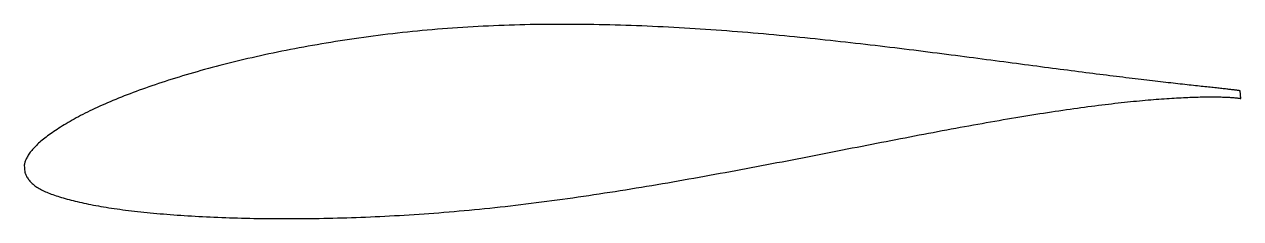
# Model space of a CAD drawing. Header units: metres. Extents: x -22.7 to 45.4, y -4.1 to 6.8.
import ezdxf

# ---------------------------------------------------------------- set-up
doc = ezdxf.new("R2010")
doc.units = ezdxf.units.M

msp = doc.modelspace()

# ---------------------------------------------------------------- linework, layer by layer
msp.add_lwpolyline([(45.327, 3.04), (45.326, 3.04), (45.322, 3.041), (45.316, 3.042), (45.306, 3.044), (45.295, 3.046), (45.28, 3.049), (45.263, 3.052), (45.243, 3.055), (45.221, 3.058), (45.196, 3.062), (45.169, 3.066), (45.139, 3.07), (45.106, 3.074), (45.071, 3.078), (45.033, 3.083), (44.992, 3.088), (44.949, 3.093), (44.904, 3.099), (44.855, 3.105), (44.805, 3.111), (44.751, 3.117), (44.695, 3.123), (44.637, 3.13), (44.576, 3.137), (44.512, 3.144), (44.446, 3.151), (44.377, 3.159), (44.306, 3.166), (44.232, 3.174), (44.156, 3.183), (44.077, 3.191), (43.995, 3.2), (43.911, 3.209), (43.825, 3.218), (43.736, 3.228), (43.645, 3.238), (43.551, 3.248), (43.454, 3.258), (43.356, 3.269), (43.254, 3.28), (43.15, 3.291), (43.044, 3.302), (42.936, 3.314), (42.824, 3.326), (42.711, 3.339), (42.595, 3.351), (42.476, 3.364), (42.356, 3.377), (42.233, 3.391), (42.107, 3.405), (41.979, 3.419), (41.849, 3.434), (41.716, 3.448), (41.581, 3.464), (41.444, 3.479), (41.304, 3.495), (41.162, 3.511), (41.018, 3.528), (40.871, 3.545), (40.722, 3.562), (40.571, 3.579), (40.418, 3.597), (40.262, 3.615), (40.104, 3.634), (39.944, 3.653), (39.782, 3.672), (39.617, 3.692), (39.451, 3.712), (39.282, 3.733), (39.111, 3.754), (38.937, 3.775), (38.762, 3.796), (38.584, 3.818), (38.405, 3.84), (38.223, 3.863), (38.039, 3.885), (37.854, 3.909), (37.666, 3.932), (37.476, 3.956), (37.284, 3.98), (37.09, 4.005), (36.894, 4.03), (36.696, 4.055), (36.496, 4.08), (36.294, 4.106), (36.09, 4.133), (35.885, 4.159), (35.677, 4.186), (35.467, 4.213), (35.256, 4.24), (35.043, 4.268), (34.828, 4.296), (34.611, 4.324), (34.392, 4.353), (34.171, 4.382), (33.949, 4.411), (33.725, 4.44), (33.499, 4.47), (33.272, 4.5), (33.043, 4.53), (32.812, 4.56), (32.579, 4.591), (32.345, 4.622), (32.109, 4.653), (31.872, 4.684), (31.633, 4.716), (31.392, 4.747), (31.15, 4.779), (30.906, 4.811), (30.661, 4.843), (30.414, 4.876), (30.166, 4.908), (29.916, 4.941), (29.665, 4.974), (29.412, 5.006), (29.159, 5.039), (28.903, 5.072), (28.646, 5.105), (28.388, 5.138), (28.129, 5.171), (27.868, 5.204), (27.607, 5.237), (27.343, 5.27), (27.079, 5.303), (26.813, 5.336), (26.546, 5.369), (26.278, 5.402), (26.009, 5.435), (25.739, 5.467), (25.467, 5.5), (25.195, 5.533), (24.921, 5.565), (24.647, 5.597), (24.371, 5.63), (24.094, 5.662), (23.817, 5.693), (23.538, 5.725), (23.259, 5.756), (22.978, 5.787), (22.697, 5.818), (22.415, 5.849), (22.131, 5.879), (21.848, 5.909), (21.563, 5.939), (21.277, 5.968), (20.991, 5.998), (20.704, 6.027), (20.416, 6.055), (20.128, 6.083), (19.839, 6.111), (19.549, 6.138), (19.259, 6.165), (18.968, 6.191), (18.676, 6.217), (18.384, 6.242), (18.092, 6.268), (17.799, 6.292), (17.505, 6.316), (17.211, 6.34), (16.916, 6.363), (16.622, 6.385), (16.326, 6.407), (16.03, 6.429), (15.734, 6.449), (15.438, 6.469), (15.141, 6.489), (14.845, 6.508), (14.547, 6.526), (14.25, 6.544), (13.952, 6.561), (13.654, 6.578), (13.356, 6.594), (13.058, 6.609), (12.76, 6.623), (12.462, 6.637), (12.163, 6.65), (11.865, 6.663), (11.566, 6.674), (11.268, 6.685), (10.97, 6.696), (10.671, 6.705), (10.373, 6.714), (10.075, 6.721), (9.776, 6.728), (9.479, 6.735), (9.181, 6.74), (8.883, 6.745), (8.586, 6.748), (8.289, 6.751), (7.992, 6.753), (7.695, 6.754), (7.399, 6.755), (7.103, 6.754), (6.807, 6.752), (6.512, 6.75), (6.217, 6.747), (5.923, 6.742), (5.629, 6.737), (5.335, 6.731), (5.042, 6.724), (4.75, 6.716), (4.458, 6.707), (4.166, 6.697), (3.875, 6.686), (3.585, 6.674), (3.295, 6.661), (3.006, 6.647), (2.718, 6.632), (2.431, 6.616), (2.144, 6.599), (1.858, 6.581), (1.572, 6.562), (1.287, 6.543), (1.004, 6.522), (0.721, 6.5), (0.439, 6.477), (0.157, 6.453), (-0.123, 6.429), (-0.403, 6.403), (-0.681, 6.376), (-0.959, 6.349), (-1.236, 6.32), (-1.511, 6.291), (-1.786, 6.261), (-2.06, 6.229), (-2.332, 6.197), (-2.604, 6.164), (-2.874, 6.13), (-3.143, 6.095), (-3.411, 6.06), (-3.678, 6.024), (-3.944, 5.987), (-4.209, 5.949), (-4.472, 5.91), (-4.735, 5.87), (-4.996, 5.83), (-5.255, 5.789), (-5.514, 5.748), (-5.771, 5.705), (-6.027, 5.662), (-6.281, 5.619), (-6.534, 5.575), (-6.786, 5.53), (-7.036, 5.484), (-7.285, 5.438), (-7.533, 5.392), (-7.779, 5.344), (-8.023, 5.296), (-8.266, 5.248), (-8.508, 5.199), (-8.748, 5.149), (-8.986, 5.099), (-9.223, 5.048), (-9.458, 4.997), (-9.692, 4.945), (-9.924, 4.893), (-10.155, 4.84), (-10.384, 4.786), (-10.611, 4.732), (-10.836, 4.678), (-11.06, 4.623), (-11.282, 4.568), (-11.502, 4.512), (-11.721, 4.456), (-11.938, 4.399), (-12.153, 4.342), (-12.366, 4.285), (-12.577, 4.227), (-12.787, 4.168), (-12.995, 4.11), (-13.201, 4.051), (-13.405, 3.992), (-13.607, 3.932), (-13.807, 3.872), (-14.005, 3.812), (-14.202, 3.752), (-14.396, 3.691), (-14.588, 3.63), (-14.779, 3.569), (-14.967, 3.507), (-15.154, 3.445), (-15.338, 3.383), (-15.521, 3.321), (-15.701, 3.259), (-15.879, 3.196), (-16.056, 3.133), (-16.23, 3.07), (-16.402, 3.007), (-16.572, 2.944), (-16.74, 2.88), (-16.905, 2.816), (-17.069, 2.753), (-17.23, 2.689), (-17.389, 2.625), (-17.546, 2.561), (-17.701, 2.497), (-17.854, 2.433), (-18.004, 2.368), (-18.152, 2.304), (-18.298, 2.24), (-18.442, 2.175), (-18.583, 2.11), (-18.722, 2.046), (-18.859, 1.981), (-18.994, 1.916), (-19.126, 1.852), (-19.256, 1.787), (-19.383, 1.722), (-19.509, 1.657), (-19.631, 1.593), (-19.752, 1.528), (-19.87, 1.463), (-19.986, 1.399), (-20.099, 1.334), (-20.21, 1.27), (-20.319, 1.206), (-20.425, 1.142), (-20.529, 1.078), (-20.631, 1.015), (-20.73, 0.952), (-20.826, 0.889), (-20.92, 0.826), (-21.012, 0.764), (-21.102, 0.703), (-21.188, 0.642), (-21.273, 0.581), (-21.355, 0.52), (-21.434, 0.461), (-21.511, 0.401), (-21.586, 0.342), (-21.658, 0.283), (-21.728, 0.225), (-21.795, 0.167), (-21.859, 0.109), (-21.921, 0.052), (-21.981, -0.005), (-22.038, -0.062), (-22.092, -0.118), (-22.144, -0.174), (-22.194, -0.23), (-22.241, -0.285), (-22.285, -0.34), (-22.327, -0.394), (-22.366, -0.448), (-22.403, -0.502), (-22.437, -0.555), (-22.469, -0.607), (-22.498, -0.658), (-22.524, -0.709), (-22.548, -0.758), (-22.57, -0.806), (-22.589, -0.853), (-22.606, -0.897), (-22.62, -0.94), (-22.632, -0.979), (-22.641, -1.014), (-22.648, -1.045), (-22.653, -1.068), (-22.656, -1.083), (-22.63, -1.518), (-22.628, -1.521), (-22.624, -1.531), (-22.616, -1.548), (-22.605, -1.572), (-22.592, -1.605), (-22.575, -1.643), (-22.555, -1.685), (-22.533, -1.73), (-22.508, -1.775), (-22.48, -1.821), (-22.45, -1.867), (-22.418, -1.913), (-22.382, -1.959), (-22.344, -2.003), (-22.304, -2.048), (-22.261, -2.091), (-22.216, -2.134), (-22.168, -2.176), (-22.117, -2.218), (-22.064, -2.259), (-22.008, -2.299), (-21.95, -2.338), (-21.89, -2.376), (-21.827, -2.414), (-21.761, -2.452), (-21.693, -2.488), (-21.623, -2.524), (-21.55, -2.559), (-21.474, -2.594), (-21.396, -2.628), (-21.316, -2.661), (-21.233, -2.694), (-21.147, -2.726), (-21.059, -2.758), (-20.969, -2.79), (-20.876, -2.821), (-20.781, -2.852), (-20.683, -2.883), (-20.583, -2.913), (-20.481, -2.944), (-20.376, -2.974), (-20.268, -3.003), (-20.158, -3.033), (-20.046, -3.062), (-19.932, -3.092), (-19.815, -3.12), (-19.695, -3.149), (-19.574, -3.177), (-19.449, -3.205), (-19.323, -3.233), (-19.194, -3.26), (-19.063, -3.287), (-18.93, -3.314), (-18.794, -3.34), (-18.656, -3.366), (-18.516, -3.391), (-18.373, -3.416), (-18.228, -3.44), (-18.081, -3.464), (-17.932, -3.488), (-17.781, -3.511), (-17.627, -3.533), (-17.471, -3.555), (-17.313, -3.577), (-17.153, -3.599), (-16.99, -3.619), (-16.826, -3.64), (-16.659, -3.66), (-16.49, -3.68), (-16.319, -3.699), (-16.146, -3.718), (-15.971, -3.736), (-15.794, -3.754), (-15.614, -3.772), (-15.433, -3.789), (-15.249, -3.806), (-15.064, -3.823), (-14.877, -3.839), (-14.687, -3.854), (-14.496, -3.869), (-14.303, -3.884), (-14.107, -3.898), (-13.91, -3.912), (-13.711, -3.925), (-13.51, -3.938), (-13.307, -3.95), (-13.102, -3.962), (-12.895, -3.974), (-12.687, -3.985), (-12.477, -3.995), (-12.264, -4.006), (-12.051, -4.015), (-11.835, -4.024), (-11.617, -4.033), (-11.398, -4.041), (-11.177, -4.049), (-10.955, -4.056), (-10.73, -4.063), (-10.504, -4.069), (-10.277, -4.075), (-10.047, -4.08), (-9.817, -4.084), (-9.584, -4.088), (-9.35, -4.091), (-9.114, -4.094), (-8.877, -4.096), (-8.638, -4.098), (-8.398, -4.099), (-8.156, -4.1), (-7.913, -4.1), (-7.669, -4.099), (-7.423, -4.098), (-7.175, -4.096), (-6.926, -4.094), (-6.676, -4.091), (-6.424, -4.088), (-6.171, -4.083), (-5.917, -4.078), (-5.661, -4.073), (-5.405, -4.067), (-5.147, -4.061), (-4.887, -4.054), (-4.627, -4.046), (-4.365, -4.037), (-4.102, -4.029), (-3.838, -4.019), (-3.572, -4.009), (-3.306, -3.998), (-3.039, -3.986), (-2.77, -3.974), (-2.5, -3.96), (-2.23, -3.946), (-1.958, -3.932), (-1.686, -3.917), (-1.412, -3.901), (-1.137, -3.884), (-0.862, -3.866), (-0.586, -3.848), (-0.308, -3.829), (-0.03, -3.809), (0.249, -3.788), (0.528, -3.766), (0.809, -3.744), (1.09, -3.721), (1.372, -3.697), (1.655, -3.672), (1.939, -3.646), (2.223, -3.62), (2.508, -3.592), (2.793, -3.564), (3.079, -3.535), (3.366, -3.506), (3.653, -3.475), (3.941, -3.444), (4.23, -3.412), (4.519, -3.379), (4.808, -3.346), (5.098, -3.311), (5.388, -3.276), (5.679, -3.24), (5.97, -3.204), (6.262, -3.167), (6.554, -3.128), (6.846, -3.09), (7.138, -3.05), (7.431, -3.01), (7.724, -2.969), (8.018, -2.928), (8.311, -2.886), (8.605, -2.843), (8.899, -2.8), (9.193, -2.756), (9.488, -2.712), (9.782, -2.667), (10.077, -2.622), (10.371, -2.576), (10.666, -2.529), (10.961, -2.482), (11.255, -2.434), (11.55, -2.387), (11.845, -2.338), (12.139, -2.289), (12.434, -2.24), (12.728, -2.19), (13.023, -2.14), (13.317, -2.09), (13.611, -2.039), (13.905, -1.988), (14.199, -1.936), (14.492, -1.884), (14.785, -1.832), (15.078, -1.78), (15.371, -1.727), (15.663, -1.675), (15.955, -1.621), (16.247, -1.568), (16.538, -1.515), (16.829, -1.461), (17.12, -1.407), (17.41, -1.353), (17.699, -1.299), (17.988, -1.245), (18.277, -1.19), (18.565, -1.135), (18.852, -1.081), (19.139, -1.026), (19.426, -0.971), (19.712, -0.917), (19.997, -0.862), (20.281, -0.807), (20.565, -0.752), (20.848, -0.697), (21.13, -0.642), (21.412, -0.587), (21.693, -0.532), (21.973, -0.478), (22.252, -0.423), (22.531, -0.369), (22.808, -0.314), (23.085, -0.26), (23.361, -0.206), (23.636, -0.152), (23.91, -0.099), (24.184, -0.045), (24.456, 0.008), (24.727, 0.061), (24.997, 0.114), (25.266, 0.166), (25.535, 0.218), (25.802, 0.27), (26.068, 0.322), (26.333, 0.373), (26.597, 0.423), (26.859, 0.474), (27.121, 0.524), (27.381, 0.574), (27.64, 0.623), (27.898, 0.672), (28.155, 0.721), (28.41, 0.769), (28.665, 0.817), (28.918, 0.864), (29.169, 0.91), (29.419, 0.957), (29.668, 1.002), (29.916, 1.048), (30.162, 1.092), (30.407, 1.137), (30.65, 1.181), (30.892, 1.224), (31.133, 1.266), (31.372, 1.308), (31.609, 1.35), (31.845, 1.391), (32.08, 1.431), (32.313, 1.471), (32.544, 1.51), (32.774, 1.548), (33.002, 1.586), (33.228, 1.623), (33.453, 1.66), (33.677, 1.696), (33.898, 1.731), (34.118, 1.766), (34.336, 1.8), (34.553, 1.833), (34.768, 1.866), (34.981, 1.898), (35.192, 1.93), (35.402, 1.961), (35.609, 1.991), (35.815, 2.02), (36.019, 2.049), (36.222, 2.077), (36.422, 2.104), (36.621, 2.131), (36.817, 2.158), (37.012, 2.183), (37.205, 2.208), (37.396, 2.232), (37.584, 2.255), (37.771, 2.278), (37.956, 2.301), (38.139, 2.322), (38.32, 2.343), (38.499, 2.363), (38.676, 2.383), (38.851, 2.402), (39.024, 2.42), (39.195, 2.438), (39.363, 2.455), (39.53, 2.471), (39.694, 2.487), (39.857, 2.502), (40.017, 2.517), (40.175, 2.53), (40.331, 2.544), (40.484, 2.556), (40.636, 2.568), (40.785, 2.58), (40.932, 2.591), (41.077, 2.601), (41.22, 2.611), (41.36, 2.62), (41.498, 2.629), (41.634, 2.637), (41.767, 2.644), (41.899, 2.652), (42.028, 2.658), (42.154, 2.664), (42.279, 2.67), (42.401, 2.675), (42.52, 2.679), (42.637, 2.684), (42.752, 2.687), (42.865, 2.691), (42.975, 2.693), (43.083, 2.696), (43.188, 2.698), (43.291, 2.7), (43.392, 2.701), (43.49, 2.702), (43.586, 2.702), (43.679, 2.703), (43.77, 2.703), (43.858, 2.702), (43.944, 2.701), (44.027, 2.7), (44.108, 2.699), (44.187, 2.698), (44.263, 2.696), (44.336, 2.694), (44.407, 2.692), (44.475, 2.689), (44.541, 2.687), (44.605, 2.684), (44.665, 2.681), (44.724, 2.678), (44.779, 2.675), (44.833, 2.671), (44.883, 2.668), (44.931, 2.664), (44.977, 2.661), (45.02, 2.657), (45.06, 2.654), (45.098, 2.65), (45.133, 2.647), (45.166, 2.643), (45.196, 2.64), (45.223, 2.636), (45.248, 2.633), (45.271, 2.63), (45.29, 2.627), (45.307, 2.624), (45.322, 2.622), (45.334, 2.62), (45.343, 2.618), (45.349, 2.616), (45.353, 2.615), (45.355, 2.615), (45.327, 3.04)], close=True)

doc.saveas('drawing.dxf')
